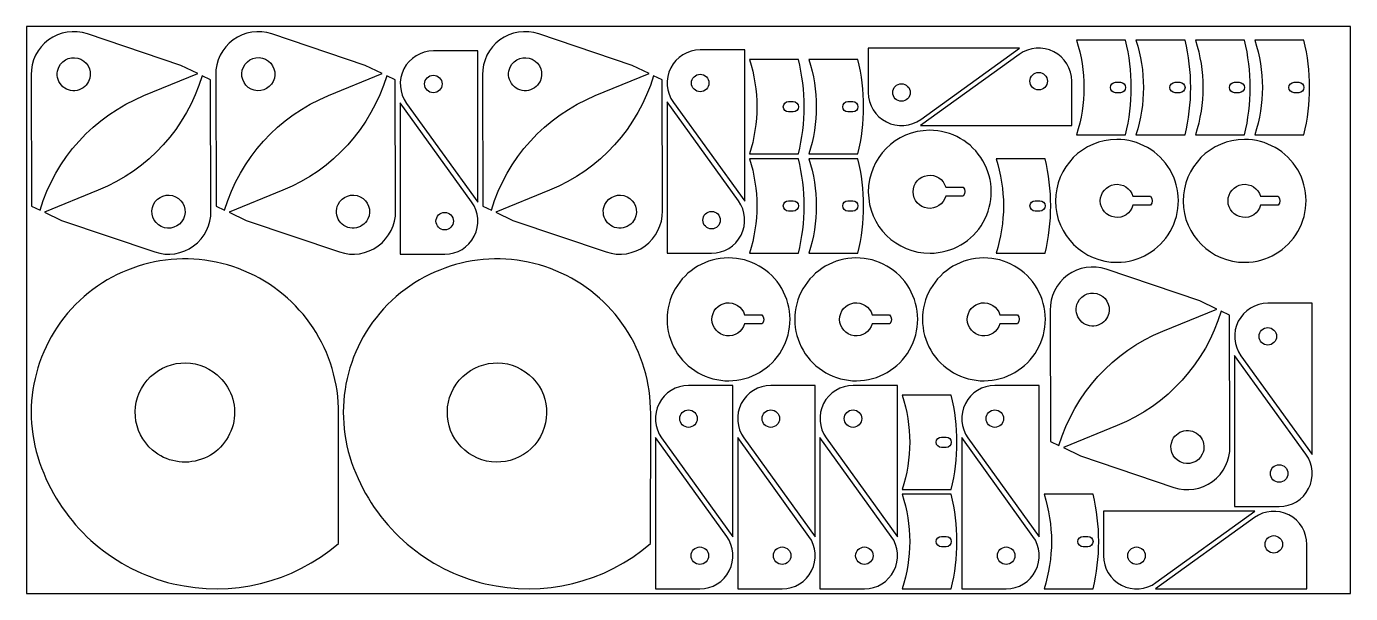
# Model space of a CAD drawing. Header units: metres. Extents: x 0 to 2800, y 0 to 1200.
import ezdxf

# ---------------------------------------------------------------- set-up
doc = ezdxf.new("R2010")
doc.units = ezdxf.units.M

msp = doc.modelspace()

# ---------------------------------------------------------------- linework, layer by layer
msp.add_lwpolyline([(0, 0), (2800, 0), (2800, 1200), (0, 1200)], close=True)
for points in [[(362.2, 1100.2), (326.2, 1117.6), (128.7, 1184.3, 0.518796), (10, 1097.3), (10.7, 820), (28.8, 811.4, -0.226777), (248.4, 1053.6)], [(752.5, 1100.2), (716.4, 1117.6), (519, 1184.3, 0.518796), (400.3, 1097.3), (401, 820), (419, 811.4, -0.226777), (638.6, 1053.6)], [(1316.7, 1100.2), (1280.7, 1117.6), (1083.2, 1184.3, 0.518796), (964.5, 1097.3), (965.3, 820), (983.3, 811.4, -0.226777), (1202.9, 1053.6)], [(860.5, 1148.3, 0.611602), (803.7, 1037.3), (954.5, 828.3), (954.5, 1148.3)], [(1424.8, 1150.4, 0.611602), (1368, 1039.4), (1518.8, 830.4), (1518.8, 1150.4)], [(1780.3, 1060.2, 0.611602), (1891.3, 1003.4), (2100.3, 1154.2), (1780.3, 1154.2)], [(2210.5, 1084.2, 0.611602), (2099.6, 1141), (1890.5, 990.2), (2210.5, 990.2)], [(2220.5, 970.9), (2324.3, 970.9, 0.119322), (2324.3, 1170.9), (2220.5, 1170.9, -0.157671)], [(2346.3, 970.9), (2450.1, 970.9, 0.119322), (2450.1, 1170.9), (2346.3, 1170.9, -0.157671)], [(2472, 970.9), (2575.9, 970.9, 0.119322), (2575.9, 1170.9), (2472, 1170.9, -0.157671)], [(2597.8, 970.9), (2701.6, 970.9, 0.119322), (2701.6, 1170.9), (2597.8, 1170.9, -0.157671)], [(131.5, 1083.8, -1), (68.5, 1114.2, -1)], [(521.8, 1083.8, -1), (458.7, 1114.2, -1)], [(1086, 1083.8, -1), (1023, 1114.2, -1)], [(1528.8, 930.2), (1632.6, 930.2, 0.119322), (1632.6, 1130.2), (1528.8, 1130.2, -0.157671)], [(1654.5, 930.2), (1758.4, 930.2, 0.119322), (1758.4, 1130.2), (1654.5, 1130.2, -0.157671)], [(38.1, 806.9), (74.1, 789.5), (271.5, 722.8, 0.518796), (390.2, 809.8), (389.5, 1087), (371.5, 1095.7, -0.226777), (151.9, 853.4)], [(428.3, 806.9), (464.3, 789.5), (661.8, 722.8, 0.518796), (780.5, 809.8), (779.8, 1087), (761.8, 1095.7, -0.226777), (542.1, 853.4)], [(860.5, 1059.8, -1), (860.5, 1096.8, -1)], [(992.6, 806.9), (1028.6, 789.5), (1226.1, 722.8, 0.518796), (1344.8, 809.8), (1344, 1087), (1326, 1095.7, -0.226777), (1106.4, 853.4)], [(1424.8, 1061.9, -1), (1424.8, 1098.9, -1)], [(2122, 1084.2, -1), (2159, 1084.2, -1)], [(1868.8, 1060.2, -1), (1831.8, 1060.2, -1)], [(2313.3, 1059.9), (2303.3, 1059.9, -1), (2303.3, 1081.9), (2313.3, 1081.9, -1)], [(2439, 1059.9), (2429, 1059.9, -1), (2429, 1081.9), (2439, 1081.9, -1)], [(2564.8, 1059.9), (2554.8, 1059.9, -1), (2554.8, 1081.9), (2564.8, 1081.9, -1)], [(2690.6, 1059.9), (2680.6, 1059.9, -1), (2680.6, 1081.9), (2690.6, 1081.9, -1)], [(884.5, 718.1, 0.611602), (941.3, 829), (790.5, 1038.1), (790.5, 718.1)], [(1448.8, 720.2, 0.611602), (1505.6, 831.1), (1354.8, 1040.2), (1354.8, 720.2)], [(1621.5, 1019.2), (1611.5, 1019.2, -1), (1611.5, 1041.2), (1621.5, 1041.2, -1)], [(1747.3, 1019.2), (1737.3, 1019.2, -1), (1737.3, 1041.2), (1747.3, 1041.2, -1)], [(1909.7, 980.2, 1), (1910.9, 720.2, 1)], [(2305.5, 960.9, 1), (2306.6, 700.9, 1)], [(2575.5, 960.9, 1), (2576.6, 700.9, 1)], [(1528.8, 720.2), (1632.6, 720.2, 0.119322), (1632.6, 920.2), (1528.8, 920.2, -0.157671)], [(1654.5, 720.2), (1758.4, 720.2, 0.119322), (1758.4, 920.2), (1654.5, 920.2, -0.157671)], [(2050.3, 720.2), (2154.1, 720.2, 0.119322), (2154.1, 920.2), (2050.3, 920.2, -0.157671)], [(1980.9, 860, -0.392752), (1981, 841), (1944, 840.8, -7.208497), (1943.9, 859.9)], [(268.7, 823.3, -1), (331.8, 792.9, -1)], [(659, 823.3, -1), (722, 792.9, -1)], [(1223.3, 823.3, -1), (1286.3, 792.9, -1)], [(2376.7, 840.7, -0.392752), (2376.8, 821.7), (2339.8, 821.5, -7.208497), (2339.7, 840.6)], [(2646.7, 840.7, -0.392752), (2646.8, 821.7), (2609.8, 821.5, -7.208497), (2609.7, 840.6)], [(1621.5, 809.2), (1611.5, 809.2, -1), (1611.5, 831.2), (1621.5, 831.2, -1)], [(1747.3, 809.2), (1737.3, 809.2, -1), (1737.3, 831.2), (1747.3, 831.2, -1)], [(2143.1, 809.2), (2133.1, 809.2, -1), (2133.1, 831.2), (2143.1, 831.2, -1)], [(884.5, 806.6, -1), (884.5, 769.6, -1)], [(1448.8, 808.7, -1), (1448.8, 771.7, -1)], [(36.5, 254.5, 0.511563), (659.6, 105.8), (660, 380.4, 1.232321)], [(696.5, 254.5, 0.511563), (1319.6, 105.8), (1320, 380.4, 1.232321)], [(1484.2, 710.2, 1), (1485.3, 450.2, 1)], [(1754.2, 710.2, 1), (1755.3, 450.2, 1)], [(2024.2, 710.2, 1), (2025.3, 450.2, 1)], [(2517, 602.1), (2481, 619.5), (2283.5, 686.2, 0.518796), (2164.8, 599.2), (2165.5, 322), (2183.5, 313.3, -0.226777), (2403.2, 555.5)], [(2286.3, 585.7, -1), (2223.3, 616.1, -1)], [(1555.4, 590, -0.392752), (1555.5, 571), (1518.5, 570.8, -7.208497), (1518.4, 589.9)], [(1825.4, 590, -0.392752), (1825.5, 571), (1788.5, 570.8, -7.208497), (1788.4, 589.9)], [(2095.4, 590, -0.392752), (2095.5, 571), (2058.5, 570.8, -7.208497), (2058.4, 589.9)], [(2192.8, 308.8), (2228.9, 291.4), (2426.3, 224.7, 0.518796), (2545, 311.7), (2544.3, 588.9), (2526.3, 597.6, -0.226777), (2306.7, 355.4)], [(2625, 614.2, 0.611602), (2568.3, 503.2), (2719, 294.2), (2719, 614.2)], [(2625, 525.7, -1), (2625, 562.7, -1)], [(403.2, 462.9, -1), (266.8, 303.2, -1)], [(1063.2, 462.9, -1), (926.8, 303.2, -1)], [(2649, 184, 0.611602), (2705.8, 294.9), (2555, 504), (2555, 184)], [(1400, 440.2, 0.611602), (1343.2, 329.2), (1494, 120.2), (1494, 440.2)], [(1574, 440.2, 0.611602), (1517.2, 329.2), (1668, 120.2), (1668, 440.2)], [(1748, 440.2, 0.611602), (1691.2, 329.2), (1842, 120.2), (1842, 440.2)], [(1852, 220), (1955.8, 220, 0.119322), (1955.8, 420), (1852, 420, -0.157671)], [(2047.8, 440.2, 0.611602), (1991, 329.2), (2141.8, 120.2), (2141.8, 440.2)], [(1400, 351.7, -1), (1400, 388.7, -1)], [(1574, 351.7, -1), (1574, 388.7, -1)], [(1748, 351.7, -1), (1748, 388.7, -1)], [(2047.8, 351.7, -1), (2047.8, 388.7, -1)], [(2423.5, 325.2, -1), (2486.6, 294.8, -1)], [(1424, 10, 0.611602), (1480.8, 120.9), (1330, 330), (1330, 10)], [(1598, 10, 0.611602), (1654.8, 120.9), (1504, 330), (1504, 10)], [(1772, 10, 0.611602), (1828.8, 120.9), (1678, 330), (1678, 10)], [(1944.8, 309), (1934.8, 309, -1), (1934.8, 331), (1944.8, 331, -1)], [(2071.8, 10, 0.611602), (2128.5, 120.9), (1977.8, 330), (1977.8, 10)], [(2649, 272.5, -1), (2649, 235.5, -1)], [(1852, 10), (1955.8, 10, 0.119322), (1955.8, 210), (1852, 210, -0.157671)], [(2151.8, 10), (2255.6, 10, 0.119322), (2255.6, 210), (2151.8, 210, -0.157671)], [(2277.5, 80, 0.611602), (2388.5, 23.2), (2597.5, 174), (2277.5, 174)], [(2707.7, 104, 0.611602), (2596.8, 160.8), (2387.7, 10), (2707.7, 10)], [(1944.8, 99), (1934.8, 99, -1), (1934.8, 121), (1944.8, 121, -1)], [(2244.5, 99), (2234.5, 99, -1), (2234.5, 121), (2244.5, 121, -1)], [(2619.2, 104, -1), (2656.2, 104, -1)], [(1424, 98.5, -1), (1424, 61.5, -1)], [(1598, 98.5, -1), (1598, 61.5, -1)], [(1772, 98.5, -1), (1772, 61.5, -1)], [(2071.8, 98.5, -1), (2071.8, 61.5, -1)], [(2366, 80, -1), (2329, 80, -1)]]:
    msp.add_lwpolyline(points, format="xyb", close=True)

doc.saveas('drawing.dxf')
